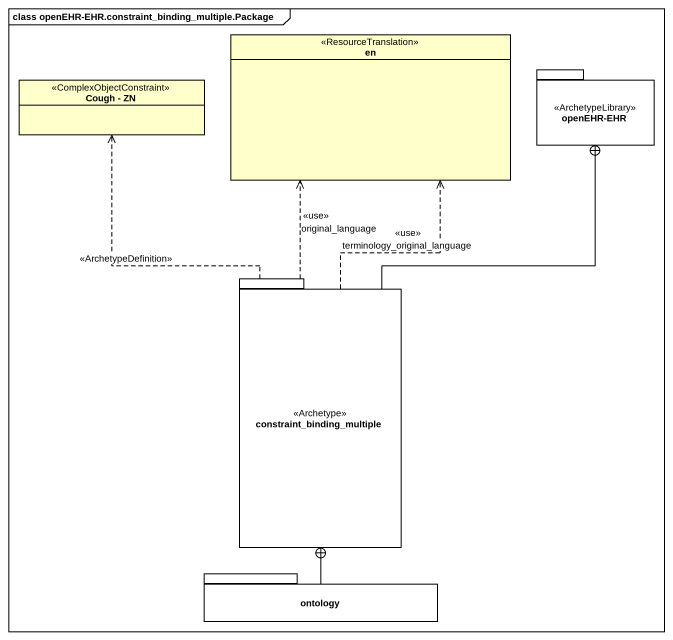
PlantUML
@startuml
mainframe class openEHR-EHR.constraint_binding_multiple.Package
hide circle
hide empty members
enum en <<ResourceTranslation>>
class "Cough - ZN" as Cough_ZN <<ComplexObjectConstraint>>
package "openEHR-EHR" as openEHR_EHR <<ArchetypeLibrary>> {
}
package constraint_binding_multiple <<Archetype>> {
}
package ontology {
}
constraint_binding_multiple .up.> en : <<use>>\noriginal_language
constraint_binding_multiple .up.> en : <<use>>\nterminology_original_language
constraint_binding_multiple .up.> Cough_ZN : <<ArchetypeDefinition>>
constraint_binding_multiple -up-+ openEHR_EHR
ontology -up-+ constraint_binding_multiple
@enduml
